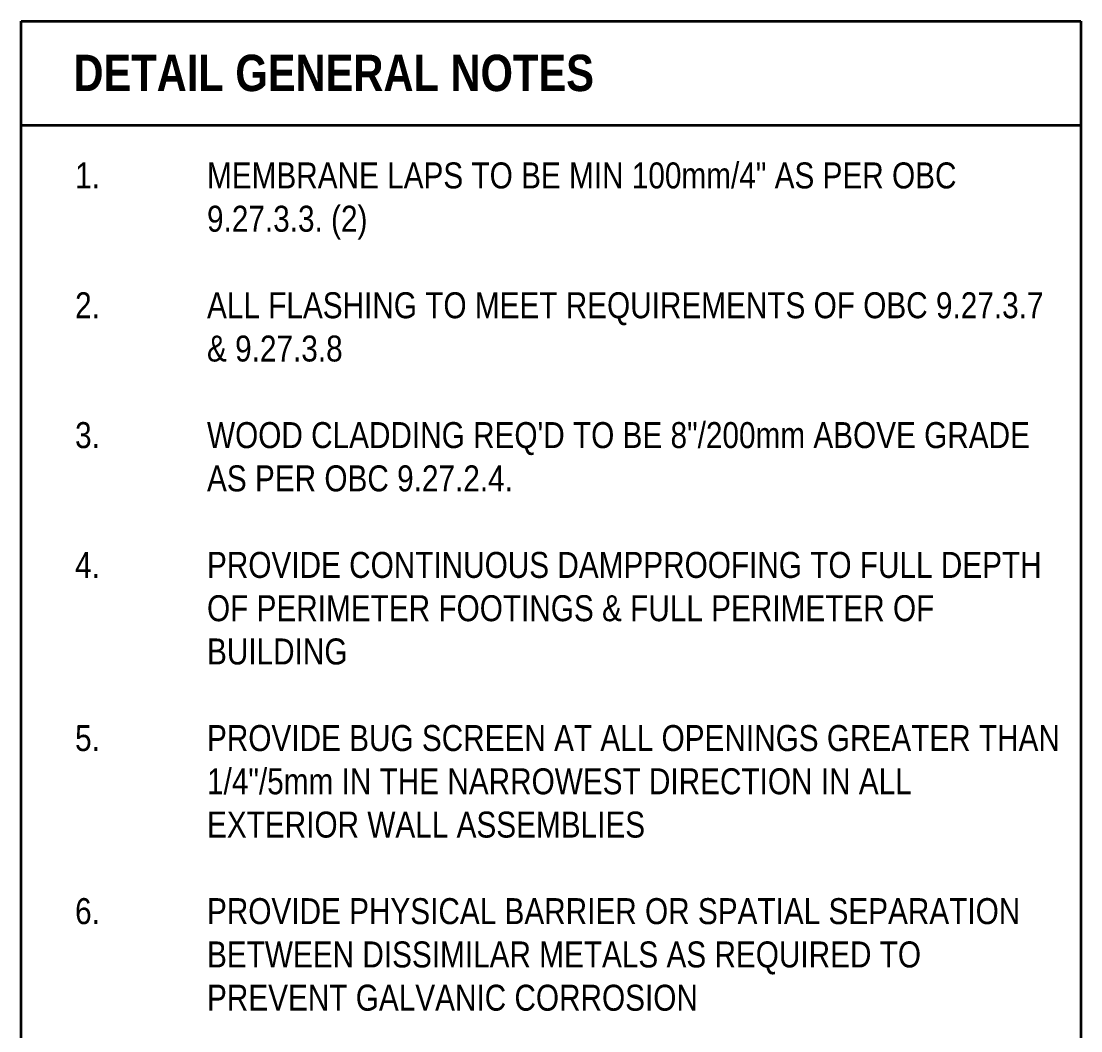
# Model space of a CAD drawing. Header units: millimetres. Extents: x 1380 to 25258, y -161 to 9352.
# Drawn here: x 17651 to 22751, y 4491 to 9352 of the extents above; entities that cross this region are included whole.
import ezdxf

# ---------------------------------------------------------------- set-up
doc = ezdxf.new("R2010")
doc.units = ezdxf.units.MM
doc.layers.add('A-DETL', color=9, linetype='Continuous', lineweight=18, true_color=0x808080)
doc.layers.add('G-ANNO-TEXT', color=7, linetype='Continuous', lineweight=9)
doc.styles.add('Arial Narrow_4', font='ARIALN.TTF', dxfattribs={"height": 125})
doc.styles.add('Arial Narrow_B', font='ARIALNB.TTF', dxfattribs={"height": 175})

msp = doc.modelspace()

# ---------------------------------------------------------------- linework, layer by layer
at = {"layer": 'A-DETL', "color": 7, "lineweight": 35}
for p, q in [((17650.6, 9351.9), (22750.6, 9351.9)), ((17650.6, 51.9), (17650.6, 9351.9)), ((22750.6, 9351.9), (22750.6, 51.9)), ((17650.6, 8851.9), (22750.6, 8851.9))]:
    msp.add_line(p, q, dxfattribs=at)

# ---------------------------------------------------------------- texts
at = {"layer": 'G-ANNO-TEXT', "insert": (17902, 9190.4), "char_height": 175, "width": 3078.48, "attachment_point": 1, "style": 'Arial Narrow_B', "bg_fill": 3, "box_fill_scale": 1.25, "bg_fill_color": 256, "bg_fill_true_color": 13158600, "bg_fill_transparency": 0}
msp.add_mtext('DETAIL GENERAL NOTES', dxfattribs=at)
at = {"layer": 'G-ANNO-TEXT', "char_height": 125, "attachment_point": 1, "style": 'Arial Narrow_4'}
for s, insert, width in [('1.', (17910, 8671.9), 769.62), ('MEMBRANE LAPS TO BE MIN 100mm/4" AS PER OBC ', (18545, 8671.9), 4421.307), ('9.27.3.3. (2)', (18545, 8463.5), 929.958), ('2.', (17910, 8046.8), 769.62), ('ALL FLASHING TO MEET REQUIREMENTS OF OBC 9.27.3.7 ', (18545, 8046.8), 4938.395), ('& 9.27.3.8', (18545, 7838.5), 789.662), ('3.', (17910, 7421.7), 769.62), ('WOOD CLADDING REQ\'D TO BE 8"/200mm ABOVE GRADE ', (18545, 7421.7), 4850.209), ('AS PER OBC 9.27.2.4.', (18545, 7213.4), 1783.755), ('4.', (17910, 6796.7), 769.62), ('PROVIDE CONTINUOUS DAMPPROOFING TO FULL DEPTH ', (18545, 6796.7), 4926.37), ('OF PERIMETER FOOTINGS & FULL PERIMETER OF ', (18545, 6588.3), 4309.07), ('BUILDING', (18545, 6380), 817.721), ('5.', (17910, 5963.2), 769.62), ('PROVIDE BUG SCREEN AT ALL OPENINGS GREATER THAN ', (18545, 5963.2), 4982.488), ('1/4"/5mm IN THE NARROWEST DIRECTION IN ALL ', (18545, 5754.9), 4156.75), ('EXTERIOR WALL ASSEMBLIES', (18545, 5546.5), 2561.392), ('6.', (17910, 5129.8), 769.62), ('PROVIDE PHYSICAL BARRIER OR SPATIAL SEPARATION ', (18545, 5129.8), 4798.1), ('BETWEEN DISSIMILAR METALS AS REQUIRED TO ', (18545, 4921.4), 4220.885), ('PREVENT GALVANIC CORROSION', (18545, 4713.1), 2866.033)]:
    msp.add_mtext(s, dxfattribs=dict(at, insert=insert, width=width))

doc.saveas('drawing.dxf')
